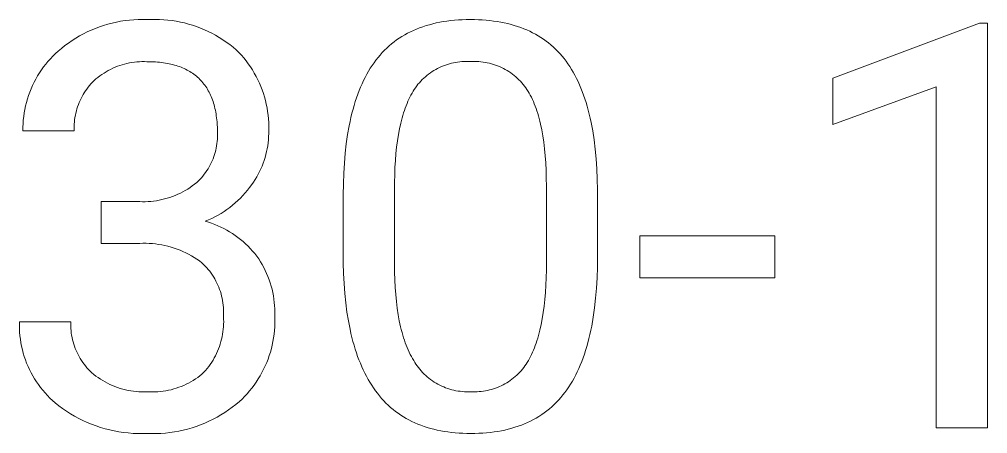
# Model space of a CAD drawing. Header units: millimetres. Extents: x 0 to 3480, y 0 to 2432.
# Drawn here: x 2680.9 to 2760.1, y 274.6 to 308.5 of the extents above; entities that cross this region are included whole.
import ezdxf

# ---------------------------------------------------------------- set-up
doc = ezdxf.new("R2010")
doc.units = ezdxf.units.MM
doc.header["$MEASUREMENT"] = 0
doc.layers.add('Domyślny', color=7, linetype='Continuous', true_color=0x000000)

msp = doc.modelspace()

# ---------------------------------------------------------------- linework, layer by layer
at = {"layer": 'Domyślny', "color": 18, "lineweight": 15, "true_color": 0x000000}
for p, q in [((2688.438, 308.151), (2688.788, 308.23)), ((2688.788, 308.23), (2689.141, 308.296)), ((2689.141, 308.296), (2689.496, 308.35)), ((2689.496, 308.35), (2689.853, 308.392)), ((2689.853, 308.392), (2690.211, 308.422)), ((2690.211, 308.422), (2690.569, 308.439)), ((2690.569, 308.439), (2690.929, 308.444)), ((2690.929, 308.444), (2691.288, 308.436)), ((2691.288, 308.436), (2691.631, 308.451)), ((2691.631, 308.451), (2691.975, 308.455)), ((2691.975, 308.455), (2692.319, 308.447)), ((2692.319, 308.447), (2692.663, 308.427)), ((2692.663, 308.427), (2693.006, 308.396)), ((2693.006, 308.396), (2693.347, 308.354)), ((2693.347, 308.354), (2693.687, 308.3)), ((2693.687, 308.3), (2694.025, 308.235)), ((2694.025, 308.235), (2694.36, 308.158)), ((2714.959, 308.159), (2715.247, 308.218)), ((2715.247, 308.218), (2715.54, 308.27)), ((2715.54, 308.27), (2715.839, 308.315)), ((2715.839, 308.315), (2716.144, 308.353)), ((2716.144, 308.353), (2716.455, 308.384)), ((2716.455, 308.384), (2716.771, 308.408)), ((2716.771, 308.408), (2717.092, 308.426)), ((2717.092, 308.426), (2717.42, 308.436)), ((2717.42, 308.436), (2717.752, 308.439)), ((2717.752, 308.439), (2718.083, 308.436)), ((2718.083, 308.436), (2718.408, 308.426)), ((2718.408, 308.426), (2718.728, 308.41)), ((2718.728, 308.41), (2719.042, 308.386)), ((2719.042, 308.386), (2719.35, 308.356)), ((2719.35, 308.356), (2719.653, 308.32)), ((2719.653, 308.32), (2719.95, 308.276)), ((2719.95, 308.276), (2720.241, 308.227)), ((2720.241, 308.227), (2720.527, 308.17)), ((2686.089, 307.27), (2686.411, 307.43)), ((2686.411, 307.43), (2686.738, 307.579)), ((2686.738, 307.579), (2687.069, 307.717)), ((2687.069, 307.717), (2687.406, 307.843)), ((2687.406, 307.843), (2687.746, 307.958)), ((2687.746, 307.958), (2688.09, 308.06)), ((2688.09, 308.06), (2688.438, 308.151)), ((2694.36, 308.158), (2694.693, 308.07)), ((2694.693, 308.07), (2695.022, 307.971)), ((2695.022, 307.971), (2695.348, 307.861)), ((2695.348, 307.861), (2695.67, 307.74)), ((2695.67, 307.74), (2695.988, 307.608)), ((2695.988, 307.608), (2696.302, 307.466)), ((2696.302, 307.466), (2696.61, 307.313)), ((2712.618, 307.319), (2712.856, 307.44)), ((2712.856, 307.44), (2713.099, 307.554)), ((2713.099, 307.554), (2713.348, 307.661)), ((2713.348, 307.661), (2713.603, 307.762)), ((2713.603, 307.762), (2713.863, 307.855)), ((2713.863, 307.855), (2714.128, 307.941)), ((2714.128, 307.941), (2714.399, 308.021)), ((2714.399, 308.021), (2714.676, 308.094)), ((2714.676, 308.094), (2714.959, 308.159)), ((2720.527, 308.17), (2720.808, 308.107)), ((2720.808, 308.107), (2721.082, 308.037)), ((2721.082, 308.037), (2721.352, 307.96)), ((2721.352, 307.96), (2721.616, 307.877)), ((2721.616, 307.877), (2721.874, 307.787)), ((2721.874, 307.787), (2722.127, 307.691)), ((2722.127, 307.691), (2722.374, 307.588)), ((2722.374, 307.588), (2722.615, 307.478)), ((2722.615, 307.478), (2722.852, 307.361)), ((2747.425, 303.641), (2759.42, 308.138)), ((2759.42, 308.138), (2760.081, 308.138)), ((2760.081, 308.138), (2760.081, 275.027)), ((2684.865, 306.52), (2685.161, 306.724)), ((2685.161, 306.724), (2685.464, 306.916)), ((2685.464, 306.916), (2685.774, 307.098)), ((2685.774, 307.098), (2686.089, 307.27)), ((2696.61, 307.313), (2696.913, 307.15)), ((2696.913, 307.15), (2697.21, 306.977)), ((2697.21, 306.977), (2697.502, 306.794)), ((2697.502, 306.794), (2697.787, 306.601)), ((2711.513, 306.612), (2711.723, 306.767)), ((2711.723, 306.767), (2711.938, 306.915)), ((2711.938, 306.915), (2712.159, 307.057)), ((2712.159, 307.057), (2712.386, 307.192)), ((2712.386, 307.192), (2712.618, 307.319)), ((2722.852, 307.361), (2723.082, 307.238)), ((2723.082, 307.238), (2723.308, 307.108)), ((2723.308, 307.108), (2723.528, 306.972)), ((2723.528, 306.972), (2723.742, 306.829)), ((2723.742, 306.829), (2723.951, 306.679)), ((2723.951, 306.679), (2724.154, 306.523)), ((2683.803, 305.654), (2684.021, 305.852)), ((2684.021, 305.852), (2684.295, 306.084)), ((2684.295, 306.084), (2684.576, 306.307)), ((2684.576, 306.307), (2684.865, 306.52)), ((2697.787, 306.601), (2698.065, 306.399)), ((2698.065, 306.399), (2698.336, 306.188)), ((2698.336, 306.188), (2698.601, 305.967)), ((2698.601, 305.967), (2698.813, 305.751)), ((2710.546, 305.732), (2710.728, 305.922)), ((2710.728, 305.922), (2710.916, 306.105)), ((2710.916, 306.105), (2711.109, 306.28)), ((2711.109, 306.28), (2711.308, 306.45)), ((2711.308, 306.45), (2711.513, 306.612)), ((2724.154, 306.523), (2724.352, 306.36)), ((2724.352, 306.36), (2724.545, 306.19)), ((2724.545, 306.19), (2724.732, 306.014)), ((2724.732, 306.014), (2724.914, 305.831)), ((2724.914, 305.831), (2725.09, 305.641)), ((2683.193, 305.017), (2683.389, 305.237)), ((2683.389, 305.237), (2683.593, 305.449)), ((2683.593, 305.449), (2683.803, 305.654)), ((2698.813, 305.751), (2699.018, 305.527)), ((2699.018, 305.527), (2699.215, 305.297)), ((2699.215, 305.297), (2699.404, 305.06)), ((2699.404, 305.06), (2699.586, 304.817)), ((2709.872, 304.905), (2710.032, 305.122)), ((2710.032, 305.122), (2710.198, 305.332)), ((2710.198, 305.332), (2710.369, 305.535)), ((2710.369, 305.535), (2710.546, 305.732)), ((2725.09, 305.641), (2725.261, 305.445)), ((2725.261, 305.445), (2725.427, 305.242)), ((2725.427, 305.242), (2725.587, 305.032)), ((2725.587, 305.032), (2725.741, 304.816)), ((2682.49, 304.076), (2682.653, 304.321)), ((2682.653, 304.321), (2682.825, 304.559)), ((2682.825, 304.559), (2683.005, 304.791)), ((2683.005, 304.791), (2683.193, 305.017)), ((2688.131, 304.271), (2687.952, 304.17)), ((2688.312, 304.366), (2688.131, 304.271)), ((2688.497, 304.455), (2688.312, 304.366)), ((2688.685, 304.537), (2688.497, 304.455)), ((2688.875, 304.613), (2688.685, 304.537)), ((2689.068, 304.682), (2688.875, 304.613)), ((2689.263, 304.745), (2689.068, 304.682)), ((2689.46, 304.801), (2689.263, 304.745)), ((2689.659, 304.85), (2689.46, 304.801)), ((2689.86, 304.892), (2689.659, 304.85)), ((2690.062, 304.928), (2689.86, 304.892)), ((2690.265, 304.956), (2690.062, 304.928)), ((2690.469, 304.978), (2690.265, 304.956)), ((2690.673, 304.992), (2690.469, 304.978)), ((2690.878, 305), (2690.673, 304.992)), ((2691.083, 305), (2690.878, 305)), ((2691.288, 304.994), (2691.083, 305)), ((2691.643, 304.988), (2691.288, 304.994)), ((2691.987, 304.971), (2691.643, 304.988)), ((2692.154, 304.959), (2691.987, 304.971)), ((2692.319, 304.943), (2692.154, 304.959)), ((2692.481, 304.925), (2692.319, 304.943)), ((2692.64, 304.904), (2692.481, 304.925)), ((2692.797, 304.88), (2692.64, 304.904)), ((2692.95, 304.853), (2692.797, 304.88)), ((2693.101, 304.823), (2692.95, 304.853)), ((2693.249, 304.791), (2693.101, 304.823)), ((2693.394, 304.756), (2693.249, 304.791)), ((2693.536, 304.717), (2693.394, 304.756)), ((2693.676, 304.677), (2693.536, 304.717)), ((2693.813, 304.633), (2693.676, 304.677)), ((2693.947, 304.586), (2693.813, 304.633)), ((2694.078, 304.537), (2693.947, 304.586)), ((2694.206, 304.485), (2694.078, 304.537)), ((2694.331, 304.43), (2694.206, 304.485)), ((2694.454, 304.372), (2694.331, 304.43)), ((2694.574, 304.311), (2694.454, 304.372)), ((2694.691, 304.247), (2694.574, 304.311)), ((2694.805, 304.181), (2694.691, 304.247)), ((2699.586, 304.817), (2699.758, 304.568)), ((2699.758, 304.568), (2699.923, 304.313)), ((2699.923, 304.313), (2700.078, 304.053)), ((2709.424, 304.21), (2709.568, 304.449)), ((2709.568, 304.449), (2709.717, 304.68)), ((2709.717, 304.68), (2709.872, 304.905)), ((2714.77, 304.272), (2714.624, 304.179)), ((2714.92, 304.359), (2714.77, 304.272)), ((2715.072, 304.441), (2714.92, 304.359)), ((2715.228, 304.518), (2715.072, 304.441)), ((2715.385, 304.59), (2715.228, 304.518)), ((2715.545, 304.656), (2715.385, 304.59)), ((2715.708, 304.717), (2715.545, 304.656)), ((2715.872, 304.772), (2715.708, 304.717)), ((2716.038, 304.821), (2715.872, 304.772)), ((2716.205, 304.865), (2716.038, 304.821)), ((2716.374, 304.903), (2716.205, 304.865)), ((2716.544, 304.936), (2716.374, 304.903)), ((2716.716, 304.962), (2716.544, 304.936)), ((2716.888, 304.983), (2716.716, 304.962)), ((2717.06, 304.997), (2716.888, 304.983)), ((2717.233, 305.006), (2717.06, 304.997)), ((2717.406, 305.009), (2717.233, 305.006)), ((2717.579, 305.006), (2717.406, 305.009)), ((2717.752, 304.997), (2717.579, 305.006)), ((2717.927, 305.006), (2717.752, 304.997)), ((2718.101, 305.009), (2717.927, 305.006)), ((2718.276, 305.006), (2718.101, 305.009)), ((2718.451, 304.998), (2718.276, 305.006)), ((2718.625, 304.983), (2718.451, 304.998)), ((2718.798, 304.962), (2718.625, 304.983)), ((2718.971, 304.936), (2718.798, 304.962)), ((2719.142, 304.903), (2718.971, 304.936)), ((2719.313, 304.865), (2719.142, 304.903)), ((2719.482, 304.821), (2719.313, 304.865)), ((2719.649, 304.771), (2719.482, 304.821)), ((2719.815, 304.716), (2719.649, 304.771)), ((2719.979, 304.655), (2719.815, 304.716)), ((2720.14, 304.589), (2719.979, 304.655)), ((2720.299, 304.517), (2720.14, 304.589)), ((2720.456, 304.439), (2720.299, 304.517)), ((2720.61, 304.357), (2720.456, 304.439)), ((2720.761, 304.269), (2720.61, 304.357)), ((2720.909, 304.176), (2720.761, 304.269)), ((2725.741, 304.816), (2725.89, 304.592)), ((2725.89, 304.592), (2726.035, 304.361)), ((2726.035, 304.361), (2726.175, 304.122)), ((2682.052, 303.311), (2682.189, 303.571)), ((2682.189, 303.571), (2682.335, 303.827)), ((2682.335, 303.827), (2682.49, 304.076)), ((2687.119, 303.576), (2686.965, 303.441)), ((2687.277, 303.706), (2687.119, 303.576)), ((2687.44, 303.831), (2687.277, 303.706)), ((2687.607, 303.95), (2687.44, 303.831)), ((2687.778, 304.063), (2687.607, 303.95)), ((2687.952, 304.17), (2687.778, 304.063)), ((2694.916, 304.112), (2694.805, 304.181)), ((2695.024, 304.04), (2694.916, 304.112)), ((2695.13, 303.965), (2695.024, 304.04)), ((2695.233, 303.887), (2695.13, 303.965)), ((2695.333, 303.807), (2695.233, 303.887)), ((2695.43, 303.723), (2695.333, 303.807)), ((2695.525, 303.637), (2695.43, 303.723)), ((2695.616, 303.548), (2695.525, 303.637)), ((2695.705, 303.456), (2695.616, 303.548)), ((2695.791, 303.362), (2695.705, 303.456)), ((2700.078, 304.053), (2700.225, 303.787)), ((2700.225, 303.787), (2700.362, 303.517)), ((2700.362, 303.517), (2700.491, 303.242)), ((2708.895, 303.181), (2709.02, 303.449)), ((2709.02, 303.449), (2709.15, 303.71)), ((2709.15, 303.71), (2709.284, 303.964)), ((2709.284, 303.964), (2709.424, 304.21)), ((2713.819, 303.525), (2713.698, 303.401)), ((2713.943, 303.646), (2713.819, 303.525)), ((2714.072, 303.761), (2713.943, 303.646)), ((2714.205, 303.873), (2714.072, 303.761)), ((2714.341, 303.98), (2714.205, 303.873)), ((2714.481, 304.082), (2714.341, 303.98)), ((2714.624, 304.179), (2714.481, 304.082)), ((2721.053, 304.078), (2720.909, 304.176)), ((2721.195, 303.976), (2721.053, 304.078)), ((2721.332, 303.868), (2721.195, 303.976)), ((2721.467, 303.756), (2721.332, 303.868)), ((2721.597, 303.64), (2721.467, 303.756)), ((2721.723, 303.519), (2721.597, 303.64)), ((2721.845, 303.394), (2721.723, 303.519)), ((2726.175, 304.122), (2726.31, 303.877)), ((2726.31, 303.877), (2726.44, 303.624)), ((2726.44, 303.624), (2726.566, 303.364)), ((2747.425, 299.84), (2747.425, 303.641)), ((2681.696, 302.505), (2681.805, 302.778)), ((2681.805, 302.778), (2681.924, 303.047)), ((2681.924, 303.047), (2682.052, 303.311)), ((2686.369, 302.755), (2686.265, 302.606)), ((2686.479, 302.9), (2686.369, 302.755)), ((2686.594, 303.041), (2686.479, 302.9)), ((2686.713, 303.179), (2686.594, 303.041)), ((2686.836, 303.312), (2686.713, 303.179)), ((2686.965, 303.441), (2686.836, 303.312)), ((2695.874, 303.264), (2695.791, 303.362)), ((2695.954, 303.164), (2695.874, 303.264)), ((2696.032, 303.06), (2695.954, 303.164)), ((2696.107, 302.954), (2696.032, 303.06)), ((2696.179, 302.845), (2696.107, 302.954)), ((2696.248, 302.734), (2696.179, 302.845)), ((2696.314, 302.619), (2696.248, 302.734)), ((2700.491, 303.242), (2700.609, 302.963)), ((2700.609, 302.963), (2700.719, 302.68)), ((2700.719, 302.68), (2700.819, 302.394)), ((2708.659, 302.623), (2708.774, 302.906)), ((2708.774, 302.906), (2708.895, 303.181)), ((2713.163, 302.721), (2713.07, 302.575)), ((2713.261, 302.864), (2713.163, 302.721)), ((2713.363, 303.004), (2713.261, 302.864)), ((2713.47, 303.14), (2713.363, 303.004)), ((2713.582, 303.273), (2713.47, 303.14)), ((2713.698, 303.401), (2713.582, 303.273)), ((2721.962, 303.265), (2721.845, 303.394)), ((2722.075, 303.132), (2721.962, 303.265)), ((2722.184, 302.995), (2722.075, 303.132)), ((2722.288, 302.855), (2722.184, 302.995)), ((2722.387, 302.711), (2722.288, 302.855)), ((2722.481, 302.564), (2722.387, 302.711)), ((2726.566, 303.364), (2726.687, 303.096)), ((2726.687, 303.096), (2726.803, 302.822)), ((2726.803, 302.822), (2726.914, 302.54)), ((2755.874, 302.934), (2747.425, 299.84)), ((2755.874, 275.027), (2755.874, 302.934)), ((2681.426, 301.666), (2681.506, 301.949)), ((2681.506, 301.949), (2681.596, 302.228)), ((2681.596, 302.228), (2681.696, 302.505)), ((2685.898, 301.979), (2685.82, 301.815)), ((2685.982, 302.14), (2685.898, 301.979)), ((2686.071, 302.299), (2685.982, 302.14)), ((2686.165, 302.454), (2686.071, 302.299)), ((2686.265, 302.606), (2686.165, 302.454)), ((2696.377, 302.502), (2696.314, 302.619)), ((2696.438, 302.381), (2696.377, 302.502)), ((2696.496, 302.258), (2696.438, 302.381)), ((2696.551, 302.132), (2696.496, 302.258)), ((2696.603, 302.004), (2696.551, 302.132)), ((2696.652, 301.872), (2696.603, 302.004)), ((2696.698, 301.738), (2696.652, 301.872)), ((2700.819, 302.394), (2700.909, 302.104)), ((2700.909, 302.104), (2700.989, 301.812)), ((2708.342, 301.73), (2708.443, 302.035)), ((2708.443, 302.035), (2708.549, 302.333)), ((2708.549, 302.333), (2708.659, 302.623)), ((2712.727, 301.93), (2712.648, 301.756)), ((2712.809, 302.099), (2712.727, 301.93)), ((2712.893, 302.263), (2712.809, 302.099)), ((2712.98, 302.422), (2712.893, 302.263)), ((2713.07, 302.575), (2712.98, 302.422)), ((2722.573, 302.409), (2722.481, 302.564)), ((2722.662, 302.248), (2722.573, 302.409)), ((2722.748, 302.082), (2722.662, 302.248)), ((2722.831, 301.91), (2722.748, 302.082)), ((2722.912, 301.733), (2722.831, 301.91)), ((2726.914, 302.54), (2727.02, 302.251)), ((2727.02, 302.251), (2727.122, 301.955)), ((2727.122, 301.955), (2727.219, 301.651)), ((2681.245, 300.803), (2681.295, 301.093)), ((2681.295, 301.093), (2681.356, 301.38)), ((2681.356, 301.38), (2681.426, 301.666)), ((2685.564, 301.134), (2685.515, 300.959)), ((2685.619, 301.308), (2685.564, 301.134)), ((2685.681, 301.479), (2685.619, 301.308)), ((2685.747, 301.648), (2685.681, 301.479)), ((2685.82, 301.815), (2685.747, 301.648)), ((2696.742, 301.6), (2696.698, 301.738)), ((2696.783, 301.46), (2696.742, 301.6)), ((2696.821, 301.317), (2696.783, 301.46)), ((2696.856, 301.171), (2696.821, 301.317)), ((2696.889, 301.023), (2696.856, 301.171)), ((2700.989, 301.812), (2701.059, 301.517)), ((2701.059, 301.517), (2701.119, 301.22)), ((2701.119, 301.22), (2701.169, 300.921)), ((2708.069, 300.772), (2708.156, 301.099)), ((2708.156, 301.099), (2708.246, 301.418)), ((2708.246, 301.418), (2708.342, 301.73)), ((2712.427, 301.202), (2712.359, 301.007)), ((2712.498, 301.392), (2712.427, 301.202)), ((2712.572, 301.576), (2712.498, 301.392)), ((2712.648, 301.756), (2712.572, 301.576)), ((2722.989, 301.55), (2722.912, 301.733)), ((2723.064, 301.362), (2722.989, 301.55)), ((2723.135, 301.168), (2723.064, 301.362)), ((2723.204, 300.968), (2723.135, 301.168)), ((2727.219, 301.651), (2727.312, 301.341)), ((2727.312, 301.341), (2727.399, 301.023)), ((2681.175, 300.219), (2681.205, 300.512)), ((2681.205, 300.512), (2681.245, 300.803)), ((2685.402, 300.426), (2685.377, 300.246)), ((2685.434, 300.605), (2685.402, 300.426)), ((2685.471, 300.783), (2685.434, 300.605)), ((2685.515, 300.959), (2685.471, 300.783)), ((2696.918, 300.871), (2696.889, 301.023)), ((2696.945, 300.717), (2696.918, 300.871)), ((2696.969, 300.559), (2696.945, 300.717)), ((2696.99, 300.399), (2696.969, 300.559)), ((2697.008, 300.236), (2696.99, 300.399)), ((2701.169, 300.921), (2701.209, 300.62)), ((2701.209, 300.62), (2701.239, 300.318)), ((2701.239, 300.318), (2701.258, 300.016)), ((2707.912, 300.097), (2707.988, 300.438)), ((2707.988, 300.438), (2708.069, 300.772)), ((2712.171, 300.392), (2712.114, 300.177)), ((2712.231, 300.603), (2712.171, 300.392)), ((2712.294, 300.808), (2712.231, 300.603)), ((2712.359, 301.007), (2712.294, 300.808)), ((2723.269, 300.763), (2723.204, 300.968)), ((2723.332, 300.552), (2723.269, 300.763)), ((2723.392, 300.335), (2723.332, 300.552)), ((2723.449, 300.113), (2723.392, 300.335)), ((2727.399, 301.023), (2727.482, 300.698)), ((2727.482, 300.698), (2727.56, 300.365)), ((2727.56, 300.365), (2727.633, 300.026)), ((2681.146, 299.632), (2681.155, 299.926)), ((2681.147, 299.338), (2681.146, 299.632)), ((2681.155, 299.926), (2681.175, 300.219)), ((2685.338, 299.702), (2685.337, 299.52)), ((2685.337, 299.52), (2685.342, 299.338)), ((2685.345, 299.883), (2685.338, 299.702)), ((2685.358, 300.065), (2685.345, 299.883)), ((2685.377, 300.246), (2685.358, 300.065)), ((2697.024, 300.071), (2697.008, 300.236)), ((2697.037, 299.902), (2697.024, 300.071)), ((2697.054, 299.556), (2697.037, 299.902)), ((2697.059, 299.199), (2697.054, 299.556)), ((2701.258, 300.016), (2701.267, 299.713)), ((2701.267, 299.713), (2701.266, 299.409)), ((2707.712, 299.029), (2707.84, 299.748)), ((2707.84, 299.748), (2707.912, 300.097)), ((2711.959, 299.501), (2711.87, 299.025)), ((2712.06, 299.957), (2711.959, 299.501)), ((2712.114, 300.177), (2712.06, 299.957)), ((2723.503, 299.885), (2723.449, 300.113)), ((2723.602, 299.413), (2723.503, 299.885)), ((2727.633, 300.026), (2727.765, 299.325)), ((2685.342, 299.338), (2681.147, 299.338)), ((2697.054, 298.651), (2697.062, 298.834)), ((2697.064, 299.016), (2697.059, 299.199)), ((2697.062, 298.834), (2697.064, 299.016)), ((2701.248, 298.859), (2701.232, 298.612)), ((2701.255, 299.106), (2701.248, 298.859)), ((2701.266, 299.409), (2701.255, 299.106)), ((2707.604, 298.281), (2707.712, 299.029)), ((2711.87, 299.025), (2711.791, 298.528)), ((2723.69, 298.917), (2723.602, 299.413)), ((2723.766, 298.399), (2723.69, 298.917)), ((2727.765, 299.325), (2727.879, 298.596)), ((2696.919, 297.748), (2696.959, 297.927)), ((2696.959, 297.927), (2696.992, 298.106)), ((2696.992, 298.106), (2697.019, 298.287)), ((2697.019, 298.287), (2697.04, 298.469)), ((2697.04, 298.469), (2697.054, 298.651)), ((2701.176, 298.119), (2701.135, 297.875)), ((2701.208, 298.365), (2701.176, 298.119)), ((2701.232, 298.612), (2701.208, 298.365)), ((2707.515, 297.504), (2707.604, 298.281)), ((2711.723, 298.011), (2711.667, 297.474)), ((2711.791, 298.528), (2711.723, 298.011)), ((2723.83, 297.858), (2723.766, 298.399)), ((2727.879, 298.596), (2727.973, 297.838)), ((2696.7, 297.051), (2696.764, 297.222)), ((2696.764, 297.222), (2696.822, 297.396)), ((2696.822, 297.396), (2696.874, 297.571)), ((2696.874, 297.571), (2696.919, 297.748)), ((2700.961, 297.153), (2700.887, 296.917)), ((2701.027, 297.392), (2700.961, 297.153)), ((2701.085, 297.632), (2701.027, 297.392)), ((2701.135, 297.875), (2701.085, 297.632)), ((2707.446, 296.697), (2707.515, 297.504)), ((2711.667, 297.474), (2711.622, 296.916)), ((2723.883, 297.294), (2723.83, 297.858)), ((2723.923, 296.708), (2723.883, 297.294)), ((2727.973, 297.838), (2728.048, 297.052)), ((2696.293, 296.234), (2696.386, 296.391)), ((2696.386, 296.391), (2696.473, 296.552)), ((2696.473, 296.552), (2696.554, 296.716)), ((2696.554, 296.716), (2696.63, 296.882)), ((2696.63, 296.882), (2696.7, 297.051)), ((2700.714, 296.453), (2700.615, 296.225)), ((2700.804, 296.683), (2700.714, 296.453)), ((2700.887, 296.917), (2700.804, 296.683)), ((2707.396, 295.862), (2707.446, 296.697)), ((2711.587, 296.339), (2711.564, 295.741)), ((2711.622, 296.916), (2711.587, 296.339)), ((2723.953, 296.098), (2723.923, 296.708)), ((2728.048, 297.052), (2728.104, 296.237)), ((2695.751, 295.499), (2695.869, 295.639)), ((2695.869, 295.639), (2695.983, 295.782)), ((2695.983, 295.782), (2696.092, 295.929)), ((2696.092, 295.929), (2696.195, 296.08)), ((2696.195, 296.08), (2696.293, 296.234)), ((2700.273, 295.566), (2700.144, 295.355)), ((2700.394, 295.782), (2700.273, 295.566)), ((2700.509, 296.002), (2700.394, 295.782)), ((2700.615, 296.225), (2700.509, 296.002)), ((2707.366, 294.997), (2707.396, 295.862)), ((2711.564, 295.741), (2711.552, 295.123)), ((2723.97, 295.466), (2723.953, 296.098)), ((2728.104, 296.237), (2728.142, 295.393)), ((2694.817, 294.698), (2695.005, 294.828)), ((2695.005, 294.828), (2695.188, 294.965)), ((2695.188, 294.965), (2695.367, 295.108)), ((2695.367, 295.108), (2695.5, 295.234)), ((2695.5, 295.234), (2695.628, 295.365)), ((2695.628, 295.365), (2695.751, 295.499)), ((2699.864, 294.946), (2699.694, 294.711)), ((2700.007, 295.148), (2699.864, 294.946)), ((2700.144, 295.355), (2700.007, 295.148)), ((2707.357, 294.103), (2707.366, 294.997)), ((2711.552, 295.123), (2711.552, 288.424)), ((2723.976, 294.81), (2723.97, 295.466)), ((2723.976, 287.949), (2723.976, 294.81)), ((2728.142, 295.393), (2728.16, 294.52)), ((2693.177, 293.892), (2693.393, 293.968)), ((2693.393, 293.968), (2693.606, 294.052)), ((2693.606, 294.052), (2693.817, 294.142)), ((2693.817, 294.142), (2694.024, 294.24)), ((2694.024, 294.24), (2694.228, 294.344)), ((2694.228, 294.344), (2694.428, 294.455)), ((2694.428, 294.455), (2694.624, 294.573)), ((2694.624, 294.573), (2694.817, 294.698)), ((2699.139, 294.044), (2698.939, 293.835)), ((2699.332, 294.26), (2699.139, 294.044)), ((2699.517, 294.482), (2699.332, 294.26)), ((2699.694, 294.711), (2699.517, 294.482)), ((2707.357, 288.517), (2707.357, 294.103)), ((2728.16, 294.52), (2728.16, 289.085)), ((2687.556, 293.543), (2690.697, 293.543)), ((2687.556, 290.124), (2687.556, 293.543)), ((2690.697, 293.543), (2690.925, 293.537)), ((2690.925, 293.537), (2691.154, 293.538)), ((2691.154, 293.538), (2691.383, 293.547)), ((2691.383, 293.547), (2691.612, 293.564)), ((2691.612, 293.564), (2691.839, 293.588)), ((2691.839, 293.588), (2692.066, 293.62)), ((2692.066, 293.62), (2692.292, 293.66)), ((2692.292, 293.66), (2692.516, 293.707)), ((2692.516, 293.707), (2692.738, 293.761)), ((2692.738, 293.761), (2692.959, 293.823)), ((2692.959, 293.823), (2693.177, 293.892)), ((2698.298, 293.25), (2698.071, 293.07)), ((2698.518, 293.438), (2698.298, 293.25)), ((2698.732, 293.633), (2698.518, 293.438)), ((2698.939, 293.835), (2698.732, 293.633)), ((2697.106, 292.432), (2696.852, 292.294)), ((2697.355, 292.579), (2697.106, 292.432)), ((2697.599, 292.735), (2697.355, 292.579)), ((2697.838, 292.899), (2697.599, 292.735)), ((2698.071, 293.07), (2697.838, 292.899)), ((2696.33, 292.044), (2696.063, 291.932)), ((2696.063, 291.932), (2696.324, 291.855)), ((2696.324, 291.855), (2696.583, 291.768)), ((2696.593, 292.164), (2696.33, 292.044)), ((2696.583, 291.768), (2696.838, 291.673)), ((2696.852, 292.294), (2696.593, 292.164)), ((2696.838, 291.673), (2697.09, 291.57)), ((2697.09, 291.57), (2697.339, 291.457)), ((2697.339, 291.457), (2697.583, 291.337)), ((2697.583, 291.337), (2697.824, 291.208)), ((2697.824, 291.208), (2698.059, 291.071)), ((2698.059, 291.071), (2698.29, 290.926)), ((2698.29, 290.926), (2698.516, 290.773)), ((2698.516, 290.773), (2698.737, 290.613)), ((2690.697, 290.124), (2687.556, 290.124)), ((2690.956, 290.134), (2690.697, 290.124)), ((2691.216, 290.134), (2690.956, 290.134)), ((2691.475, 290.126), (2691.216, 290.134)), ((2691.734, 290.109), (2691.475, 290.126)), ((2691.993, 290.083), (2691.734, 290.109)), ((2692.25, 290.048), (2691.993, 290.083)), ((2692.506, 290.005), (2692.25, 290.048)), ((2692.761, 289.953), (2692.506, 290.005)), ((2698.737, 290.613), (2698.952, 290.445)), ((2698.952, 290.445), (2699.161, 290.27)), ((2699.161, 290.27), (2699.364, 290.088)), ((2699.364, 290.088), (2699.561, 289.9)), ((2731.634, 287.321), (2731.634, 290.74)), ((2731.634, 290.74), (2742.679, 290.74)), ((2742.679, 290.74), (2742.679, 287.321)), ((2693.013, 289.893), (2692.761, 289.953)), ((2693.264, 289.824), (2693.013, 289.893)), ((2693.512, 289.747), (2693.264, 289.824)), ((2693.757, 289.661), (2693.512, 289.747)), ((2693.999, 289.568), (2693.757, 289.661)), ((2694.238, 289.466), (2693.999, 289.568)), ((2694.474, 289.356), (2694.238, 289.466)), ((2694.705, 289.238), (2694.474, 289.356)), ((2694.932, 289.113), (2694.705, 289.238)), ((2699.561, 289.9), (2699.751, 289.704)), ((2699.751, 289.704), (2699.935, 289.503)), ((2699.935, 289.503), (2700.112, 289.295)), ((2700.112, 289.295), (2700.281, 289.081)), ((2695.155, 288.98), (2694.932, 289.113)), ((2695.374, 288.839), (2695.155, 288.98)), ((2695.587, 288.692), (2695.374, 288.839)), ((2695.796, 288.537), (2695.587, 288.692)), ((2695.932, 288.406), (2695.796, 288.537)), ((2696.064, 288.271), (2695.932, 288.406)), ((2700.281, 289.081), (2700.436, 288.857)), ((2700.436, 288.857), (2700.582, 288.627)), ((2700.582, 288.627), (2700.721, 288.393)), ((2707.379, 287.661), (2707.357, 288.517)), ((2711.552, 288.424), (2711.558, 287.77)), ((2728.16, 289.085), (2728.15, 288.178)), ((2696.191, 288.132), (2696.064, 288.271)), ((2696.313, 287.988), (2696.191, 288.132)), ((2696.43, 287.841), (2696.313, 287.988)), ((2696.543, 287.689), (2696.43, 287.841)), ((2696.649, 287.534), (2696.543, 287.689)), ((2700.721, 288.393), (2700.851, 288.154)), ((2700.851, 288.154), (2700.974, 287.91)), ((2700.974, 287.91), (2701.087, 287.663)), ((2701.087, 287.663), (2701.193, 287.411)), ((2707.42, 286.833), (2707.379, 287.661)), ((2711.558, 287.77), (2711.576, 287.137)), ((2723.962, 287.315), (2723.976, 287.949)), ((2728.15, 288.178), (2728.121, 287.302)), ((2696.751, 287.375), (2696.649, 287.534)), ((2696.847, 287.213), (2696.751, 287.375)), ((2696.937, 287.047), (2696.847, 287.213)), ((2697.022, 286.879), (2696.937, 287.047)), ((2697.101, 286.707), (2697.022, 286.879)), ((2701.193, 287.411), (2701.289, 287.157)), ((2701.289, 287.157), (2701.377, 286.899)), ((2701.377, 286.899), (2701.456, 286.638)), ((2707.48, 286.031), (2707.42, 286.833)), ((2711.576, 287.137), (2711.607, 286.525)), ((2723.936, 286.702), (2723.962, 287.315)), ((2728.121, 287.302), (2728.072, 286.455)), ((2742.679, 287.321), (2731.634, 287.321)), ((2697.174, 286.534), (2697.101, 286.707)), ((2697.241, 286.357), (2697.174, 286.534)), ((2697.302, 286.179), (2697.241, 286.357)), ((2697.357, 285.998), (2697.302, 286.179)), ((2701.456, 286.638), (2701.526, 286.375)), ((2701.526, 286.375), (2701.587, 286.109)), ((2701.587, 286.109), (2701.638, 285.842)), ((2707.559, 285.257), (2707.48, 286.031)), ((2711.607, 286.525), (2711.65, 285.935)), ((2723.852, 285.543), (2723.9, 286.112)), ((2723.9, 286.112), (2723.936, 286.702)), ((2728.072, 286.455), (2728.003, 285.638)), ((2697.405, 285.816), (2697.357, 285.998)), ((2697.448, 285.633), (2697.405, 285.816)), ((2697.484, 285.447), (2697.448, 285.633)), ((2697.514, 285.261), (2697.484, 285.447)), ((2697.537, 285.074), (2697.514, 285.261)), ((2701.638, 285.842), (2701.681, 285.572)), ((2701.681, 285.572), (2701.714, 285.302)), ((2701.714, 285.302), (2701.738, 285.031)), ((2707.657, 284.51), (2707.559, 285.257)), ((2711.65, 285.935), (2711.705, 285.366)), ((2711.705, 285.366), (2711.772, 284.818)), ((2723.793, 284.996), (2723.852, 285.543)), ((2728.003, 285.638), (2727.915, 284.851)), ((2697.554, 284.886), (2697.537, 285.074)), ((2697.565, 284.698), (2697.554, 284.886)), ((2697.569, 284.51), (2697.565, 284.698)), ((2697.566, 284.321), (2697.569, 284.51)), ((2701.738, 285.031), (2701.752, 284.759)), ((2701.752, 284.759), (2701.757, 284.486)), ((2701.757, 284.486), (2701.753, 284.214)), ((2707.773, 283.79), (2707.657, 284.51)), ((2711.772, 284.818), (2711.851, 284.293)), ((2723.642, 283.966), (2723.723, 284.47)), ((2723.723, 284.47), (2723.793, 284.996)), ((2727.915, 284.851), (2727.808, 284.094)), ((2680.852, 283.427), (2680.857, 283.715)), ((2680.857, 283.715), (2685.064, 283.715)), ((2685.064, 283.715), (2685.059, 283.53)), ((2697.558, 284.133), (2697.566, 284.321)), ((2697.567, 283.926), (2697.558, 284.133)), ((2697.57, 283.72), (2697.567, 283.926)), ((2697.567, 283.513), (2697.57, 283.72)), ((2701.753, 284.214), (2701.762, 283.912)), ((2701.762, 283.912), (2701.762, 283.61)), ((2707.909, 283.097), (2707.773, 283.79)), ((2711.851, 284.293), (2711.943, 283.788)), ((2711.943, 283.788), (2712.047, 283.306)), ((2723.55, 283.484), (2723.642, 283.966)), ((2727.808, 284.094), (2727.681, 283.366)), ((2680.857, 283.139), (2680.852, 283.427)), ((2680.872, 282.851), (2680.857, 283.139)), ((2680.897, 282.564), (2680.872, 282.851)), ((2685.059, 283.53), (2685.061, 283.344)), ((2685.061, 283.344), (2685.069, 283.159)), ((2685.069, 283.159), (2685.083, 282.974)), ((2685.083, 282.974), (2685.104, 282.79)), ((2697.482, 282.691), (2697.513, 282.895)), ((2697.513, 282.895), (2697.538, 283.101)), ((2697.538, 283.101), (2697.556, 283.307)), ((2697.556, 283.307), (2697.567, 283.513)), ((2701.729, 283.006), (2701.698, 282.705)), ((2701.751, 283.308), (2701.729, 283.006)), ((2701.762, 283.61), (2701.751, 283.308)), ((2707.984, 282.761), (2707.909, 283.097)), ((2712.047, 283.306), (2712.104, 283.073)), ((2712.104, 283.073), (2712.163, 282.845)), ((2723.391, 282.801), (2723.447, 283.023)), ((2723.447, 283.023), (2723.55, 283.484)), ((2727.61, 283.014), (2727.534, 282.669)), ((2727.681, 283.366), (2727.61, 283.014)), ((2680.932, 282.278), (2680.897, 282.564)), ((2680.976, 281.993), (2680.932, 282.278)), ((2685.104, 282.79), (2685.131, 282.606)), ((2685.131, 282.606), (2685.164, 282.424)), ((2685.164, 282.424), (2685.204, 282.242)), ((2685.204, 282.242), (2685.25, 282.063)), ((2685.25, 282.063), (2685.302, 281.884)), ((2697.288, 281.888), (2697.346, 282.086)), ((2697.346, 282.086), (2697.398, 282.286)), ((2697.398, 282.286), (2697.443, 282.488)), ((2697.443, 282.488), (2697.482, 282.691)), ((2701.605, 282.108), (2701.543, 281.812)), ((2701.656, 282.406), (2701.605, 282.108)), ((2701.698, 282.705), (2701.656, 282.406)), ((2708.064, 282.431), (2707.984, 282.761)), ((2708.148, 282.108), (2708.064, 282.431)), ((2708.237, 281.792), (2708.148, 282.108)), ((2712.163, 282.845), (2712.226, 282.623)), ((2712.226, 282.623), (2712.292, 282.407)), ((2712.292, 282.407), (2712.36, 282.196)), ((2712.36, 282.196), (2712.432, 281.99)), ((2723.14, 281.965), (2723.207, 282.166)), ((2723.207, 282.166), (2723.271, 282.372)), ((2723.271, 282.372), (2723.332, 282.584)), ((2723.332, 282.584), (2723.391, 282.801)), ((2727.453, 282.331), (2727.368, 282.001)), ((2727.534, 282.669), (2727.453, 282.331)), ((2681.031, 281.71), (2680.976, 281.993)), ((2681.095, 281.429), (2681.031, 281.71)), ((2681.169, 281.151), (2681.095, 281.429)), ((2685.302, 281.884), (2685.36, 281.708)), ((2685.36, 281.708), (2685.425, 281.534)), ((2685.425, 281.534), (2685.495, 281.363)), ((2685.495, 281.363), (2685.571, 281.193)), ((2696.988, 281.118), (2697.073, 281.307)), ((2697.073, 281.307), (2697.151, 281.498)), ((2697.151, 281.498), (2697.222, 281.692)), ((2697.222, 281.692), (2697.288, 281.888)), ((2701.472, 281.519), (2701.391, 281.228)), ((2701.543, 281.812), (2701.472, 281.519)), ((2708.331, 281.483), (2708.237, 281.792)), ((2708.43, 281.18), (2708.331, 281.483)), ((2712.432, 281.99), (2712.507, 281.79)), ((2712.507, 281.79), (2712.585, 281.595)), ((2712.585, 281.595), (2712.666, 281.406)), ((2712.666, 281.406), (2712.75, 281.222)), ((2722.844, 281.213), (2722.922, 281.393)), ((2722.922, 281.393), (2722.997, 281.578)), ((2722.997, 281.578), (2723.07, 281.769)), ((2723.07, 281.769), (2723.14, 281.965)), ((2727.182, 281.362), (2727.082, 281.054)), ((2727.277, 281.678), (2727.182, 281.362)), ((2727.368, 282.001), (2727.277, 281.678)), ((2681.253, 280.875), (2681.169, 281.151)), ((2681.346, 280.602), (2681.253, 280.875)), ((2681.448, 280.333), (2681.346, 280.602)), ((2685.571, 281.193), (2685.653, 281.027)), ((2685.653, 281.027), (2685.741, 280.863)), ((2685.741, 280.863), (2685.834, 280.703)), ((2685.834, 280.703), (2685.933, 280.546)), ((2685.933, 280.546), (2686.037, 280.392)), ((2696.588, 280.396), (2696.697, 280.571)), ((2696.697, 280.571), (2696.8, 280.75)), ((2696.8, 280.75), (2696.897, 280.933)), ((2696.897, 280.933), (2696.988, 281.118)), ((2701.199, 280.655), (2701.088, 280.373)), ((2701.299, 280.94), (2701.199, 280.655)), ((2701.391, 281.228), (2701.299, 280.94)), ((2708.533, 280.884), (2708.43, 281.18)), ((2708.641, 280.595), (2708.533, 280.884)), ((2708.754, 280.313), (2708.641, 280.595)), ((2712.75, 281.222), (2712.837, 281.044)), ((2712.837, 281.044), (2712.927, 280.872)), ((2712.927, 280.872), (2713.02, 280.705)), ((2713.02, 280.705), (2713.117, 280.543)), ((2713.117, 280.543), (2713.206, 280.393)), ((2722.411, 280.393), (2722.503, 280.546)), ((2722.503, 280.546), (2722.593, 280.705)), ((2722.593, 280.705), (2722.679, 280.869)), ((2722.679, 280.869), (2722.763, 281.039)), ((2722.763, 281.039), (2722.844, 281.213)), ((2726.977, 280.754), (2726.867, 280.461)), ((2727.082, 281.054), (2726.977, 280.754)), ((2681.56, 280.067), (2681.448, 280.333)), ((2681.68, 279.805), (2681.56, 280.067)), ((2681.81, 279.548), (2681.68, 279.805)), ((2686.037, 280.392), (2686.147, 280.243)), ((2686.147, 280.243), (2686.261, 280.097)), ((2686.261, 280.097), (2686.381, 279.955)), ((2686.381, 279.955), (2686.505, 279.817)), ((2686.505, 279.817), (2686.634, 279.684)), ((2686.634, 279.684), (2686.768, 279.555)), ((2695.958, 279.578), (2696.095, 279.733)), ((2696.095, 279.733), (2696.227, 279.892)), ((2696.227, 279.892), (2696.353, 280.056)), ((2696.353, 280.056), (2696.473, 280.224)), ((2696.473, 280.224), (2696.588, 280.396)), ((2700.839, 279.823), (2700.701, 279.554)), ((2700.968, 280.096), (2700.839, 279.823)), ((2701.088, 280.373), (2700.968, 280.096)), ((2708.872, 280.037), (2708.754, 280.313)), ((2708.995, 279.768), (2708.872, 280.037)), ((2709.122, 279.506), (2708.995, 279.768)), ((2713.206, 280.393), (2713.301, 280.245)), ((2713.301, 280.245), (2713.401, 280.101)), ((2713.401, 280.101), (2713.506, 279.961)), ((2713.506, 279.961), (2713.616, 279.824)), ((2713.616, 279.824), (2713.73, 279.691)), ((2713.73, 279.691), (2713.849, 279.562)), ((2721.791, 279.58), (2721.906, 279.706)), ((2721.906, 279.706), (2722.016, 279.837)), ((2722.016, 279.837), (2722.122, 279.97)), ((2722.122, 279.97), (2722.223, 280.108)), ((2722.223, 280.108), (2722.32, 280.249)), ((2722.32, 280.249), (2722.411, 280.393)), ((2726.632, 279.897), (2726.507, 279.626)), ((2726.752, 280.175), (2726.632, 279.897)), ((2726.867, 280.461), (2726.752, 280.175)), ((2681.949, 279.295), (2681.81, 279.548)), ((2682.096, 279.047), (2681.949, 279.295)), ((2682.251, 278.805), (2682.096, 279.047)), ((2686.768, 279.555), (2686.939, 279.411)), ((2686.939, 279.411), (2687.116, 279.273)), ((2687.116, 279.273), (2687.297, 279.142)), ((2687.297, 279.142), (2687.482, 279.017)), ((2687.482, 279.017), (2687.672, 278.898)), ((2687.672, 278.898), (2687.866, 278.786)), ((2694.893, 278.809), (2695.081, 278.921)), ((2695.081, 278.921), (2695.266, 279.04)), ((2695.266, 279.04), (2695.446, 279.166)), ((2695.446, 279.166), (2695.621, 279.297)), ((2695.621, 279.297), (2695.792, 279.435)), ((2695.792, 279.435), (2695.958, 279.578)), ((2700.398, 279.031), (2700.233, 278.778)), ((2700.554, 279.29), (2700.398, 279.031)), ((2700.701, 279.554), (2700.554, 279.29)), ((2709.254, 279.251), (2709.122, 279.506)), ((2709.391, 279.002), (2709.254, 279.251)), ((2709.533, 278.76), (2709.391, 279.002)), ((2713.849, 279.562), (2713.972, 279.437)), ((2713.972, 279.437), (2714.1, 279.317)), ((2714.1, 279.317), (2714.231, 279.201)), ((2714.231, 279.201), (2714.367, 279.089)), ((2714.367, 279.089), (2714.506, 278.983)), ((2714.506, 278.983), (2714.649, 278.881)), ((2720.879, 278.812), (2721.02, 278.908)), ((2721.02, 278.908), (2721.158, 279.009)), ((2721.158, 279.009), (2721.292, 279.115)), ((2721.292, 279.115), (2721.423, 279.225)), ((2721.423, 279.225), (2721.55, 279.339)), ((2721.55, 279.339), (2721.673, 279.457)), ((2721.673, 279.457), (2721.791, 279.58)), ((2726.243, 279.106), (2726.104, 278.857)), ((2726.378, 279.362), (2726.243, 279.106)), ((2726.507, 279.626), (2726.378, 279.362)), ((2682.415, 278.568), (2682.251, 278.805)), ((2682.587, 278.337), (2682.415, 278.568)), ((2682.767, 278.111), (2682.587, 278.337)), ((2682.955, 277.893), (2682.767, 278.111)), ((2687.866, 278.786), (2688.064, 278.681)), ((2688.064, 278.681), (2688.265, 278.583)), ((2688.265, 278.583), (2688.469, 278.492)), ((2688.469, 278.492), (2688.677, 278.408)), ((2688.677, 278.408), (2688.887, 278.332)), ((2688.887, 278.332), (2689.1, 278.262)), ((2689.1, 278.262), (2689.315, 278.201)), ((2689.315, 278.201), (2689.533, 278.146)), ((2689.533, 278.146), (2689.752, 278.1)), ((2689.752, 278.1), (2689.972, 278.061)), ((2692.84, 278.068), (2693.056, 278.109)), ((2693.056, 278.109), (2693.27, 278.158)), ((2693.27, 278.158), (2693.482, 278.214)), ((2693.482, 278.214), (2693.692, 278.278)), ((2693.692, 278.278), (2693.899, 278.349)), ((2693.899, 278.349), (2694.104, 278.427)), ((2694.104, 278.427), (2694.306, 278.512)), ((2694.306, 278.512), (2694.505, 278.604)), ((2694.505, 278.604), (2694.701, 278.703)), ((2694.701, 278.703), (2694.893, 278.809)), ((2699.879, 278.288), (2699.689, 278.053)), ((2700.06, 278.53), (2699.879, 278.288)), ((2700.233, 278.778), (2700.06, 278.53)), ((2709.68, 278.525), (2709.533, 278.76)), ((2709.831, 278.297), (2709.68, 278.525)), ((2709.987, 278.075), (2709.831, 278.297)), ((2714.649, 278.881), (2714.795, 278.784)), ((2714.795, 278.784), (2714.944, 278.692)), ((2714.944, 278.692), (2715.097, 278.606)), ((2715.097, 278.606), (2715.252, 278.525)), ((2715.252, 278.525), (2715.41, 278.449)), ((2715.41, 278.449), (2715.571, 278.378)), ((2715.571, 278.378), (2715.734, 278.314)), ((2715.734, 278.314), (2715.899, 278.255)), ((2715.899, 278.255), (2716.066, 278.201)), ((2716.066, 278.201), (2716.235, 278.154)), ((2716.235, 278.154), (2716.405, 278.112)), ((2716.405, 278.112), (2716.577, 278.076)), ((2718.989, 278.061), (2719.156, 278.094)), ((2719.156, 278.094), (2719.323, 278.132)), ((2719.323, 278.132), (2719.488, 278.176)), ((2719.488, 278.176), (2719.651, 278.225)), ((2719.651, 278.225), (2719.813, 278.28)), ((2719.813, 278.28), (2719.972, 278.341)), ((2719.972, 278.341), (2720.13, 278.406)), ((2720.13, 278.406), (2720.285, 278.477)), ((2720.285, 278.477), (2720.438, 278.553)), ((2720.438, 278.553), (2720.588, 278.635)), ((2720.588, 278.635), (2720.735, 278.721)), ((2720.735, 278.721), (2720.879, 278.812)), ((2725.657, 278.156), (2725.496, 277.936)), ((2725.811, 278.382), (2725.657, 278.156)), ((2725.96, 278.616), (2725.811, 278.382)), ((2726.104, 278.857), (2725.96, 278.616)), ((2683.15, 277.68), (2682.955, 277.893)), ((2683.352, 277.475), (2683.15, 277.68)), ((2683.562, 277.277), (2683.352, 277.475)), ((2689.972, 278.061), (2690.194, 278.03)), ((2690.194, 278.03), (2690.416, 278.006)), ((2690.416, 278.006), (2690.64, 277.99)), ((2690.64, 277.99), (2690.863, 277.983)), ((2690.863, 277.983), (2691.087, 277.982)), ((2691.087, 277.982), (2691.311, 277.99)), ((2691.311, 277.99), (2691.53, 277.978)), ((2691.53, 277.978), (2691.749, 277.974)), ((2691.749, 277.974), (2691.968, 277.978)), ((2691.968, 277.978), (2692.187, 277.989)), ((2692.187, 277.989), (2692.406, 278.007)), ((2692.406, 278.007), (2692.624, 278.034)), ((2692.624, 278.034), (2692.84, 278.068)), ((2699.075, 277.387), (2698.856, 277.179)), ((2699.287, 277.602), (2699.075, 277.387)), ((2699.492, 277.824), (2699.287, 277.602)), ((2699.689, 278.053), (2699.492, 277.824)), ((2710.149, 277.859), (2709.987, 278.075)), ((2710.315, 277.65), (2710.149, 277.859)), ((2710.487, 277.447), (2710.315, 277.65)), ((2710.665, 277.252), (2710.487, 277.447)), ((2716.577, 278.076), (2716.75, 278.047)), ((2716.75, 278.047), (2716.923, 278.023)), ((2716.923, 278.023), (2717.098, 278.005)), ((2717.098, 278.005), (2717.273, 277.993)), ((2717.273, 277.993), (2717.448, 277.987)), ((2717.448, 277.987), (2717.624, 277.987)), ((2717.624, 277.987), (2717.799, 277.994)), ((2717.799, 277.994), (2717.969, 277.986)), ((2717.969, 277.986), (2718.14, 277.984)), ((2718.14, 277.984), (2718.311, 277.988)), ((2718.311, 277.988), (2718.481, 277.998)), ((2718.481, 277.998), (2718.651, 278.013)), ((2718.651, 278.013), (2718.82, 278.034)), ((2718.82, 278.034), (2718.989, 278.061)), ((2724.982, 277.317), (2724.8, 277.124)), ((2725.159, 277.516), (2724.982, 277.317)), ((2725.33, 277.722), (2725.159, 277.516)), ((2725.496, 277.936), (2725.33, 277.722)), ((2683.778, 277.086), (2683.562, 277.277)), ((2684.081, 276.846), (2683.778, 277.086)), ((2684.392, 276.617), (2684.081, 276.846)), ((2684.711, 276.399), (2684.392, 276.617)), ((2698.276, 276.714), (2697.975, 276.497)), ((2698.57, 276.941), (2698.276, 276.714)), ((2698.856, 277.179), (2698.57, 276.941)), ((2710.848, 277.064), (2710.665, 277.252)), ((2711.036, 276.882), (2710.848, 277.064)), ((2711.229, 276.708), (2711.036, 276.882)), ((2711.428, 276.54), (2711.229, 276.708)), ((2711.632, 276.379), (2711.428, 276.54)), ((2724.22, 276.589), (2724.016, 276.425)), ((2724.419, 276.76), (2724.22, 276.589)), ((2724.612, 276.939), (2724.419, 276.76)), ((2724.8, 277.124), (2724.612, 276.939)), ((2685.038, 276.192), (2684.711, 276.399)), ((2685.371, 275.996), (2685.038, 276.192)), ((2685.711, 275.812), (2685.371, 275.996)), ((2686.058, 275.64), (2685.711, 275.812)), ((2696.7, 275.734), (2696.366, 275.572)), ((2697.028, 275.908), (2696.7, 275.734)), ((2697.35, 276.094), (2697.028, 275.908)), ((2697.666, 276.29), (2697.35, 276.094)), ((2697.975, 276.497), (2697.666, 276.29)), ((2711.842, 276.226), (2711.632, 276.379)), ((2712.056, 276.079), (2711.842, 276.226)), ((2712.277, 275.939), (2712.056, 276.079)), ((2712.502, 275.805), (2712.277, 275.939)), ((2712.733, 275.679), (2712.502, 275.805)), ((2723.144, 275.837), (2722.912, 275.708)), ((2723.37, 275.974), (2723.144, 275.837)), ((2723.591, 276.117), (2723.37, 275.974)), ((2723.806, 276.267), (2723.591, 276.117)), ((2724.016, 276.425), (2723.806, 276.267)), ((2686.41, 275.48), (2686.058, 275.64)), ((2686.767, 275.332), (2686.41, 275.48)), ((2687.13, 275.197), (2686.767, 275.332)), ((2687.496, 275.075), (2687.13, 275.197)), ((2687.867, 274.965), (2687.496, 275.075)), ((2688.242, 274.869), (2687.867, 274.965)), ((2694.622, 274.936), (2694.262, 274.845)), ((2694.979, 275.039), (2694.622, 274.936)), ((2695.332, 275.154), (2694.979, 275.039)), ((2695.681, 275.281), (2695.332, 275.154)), ((2696.026, 275.421), (2695.681, 275.281)), ((2696.366, 275.572), (2696.026, 275.421)), ((2712.969, 275.559), (2712.733, 275.679)), ((2713.211, 275.447), (2712.969, 275.559)), ((2713.458, 275.341), (2713.211, 275.447)), ((2713.71, 275.242), (2713.458, 275.341)), ((2713.967, 275.15), (2713.71, 275.242)), ((2714.23, 275.065), (2713.967, 275.15)), ((2714.498, 274.986), (2714.23, 275.065)), ((2714.772, 274.915), (2714.498, 274.986)), ((2721.135, 274.998), (2720.859, 274.924)), ((2721.405, 275.078), (2721.135, 274.998)), ((2721.67, 275.166), (2721.405, 275.078)), ((2721.93, 275.26), (2721.67, 275.166)), ((2722.183, 275.362), (2721.93, 275.26)), ((2722.432, 275.47), (2722.183, 275.362)), ((2722.675, 275.585), (2722.432, 275.47)), ((2722.912, 275.708), (2722.675, 275.585)), ((2760.081, 275.027), (2755.874, 275.027)), ((2688.619, 274.785), (2688.242, 274.869)), ((2688.999, 274.714), (2688.619, 274.785)), ((2689.382, 274.657), (2688.999, 274.714)), ((2689.766, 274.613), (2689.382, 274.657)), ((2690.151, 274.583), (2689.766, 274.613)), ((2690.538, 274.565), (2690.151, 274.583)), ((2690.924, 274.562), (2690.538, 274.565)), ((2691.311, 274.571), (2690.924, 274.562)), ((2691.682, 274.561), (2691.311, 274.571)), ((2692.054, 274.563), (2691.682, 274.561)), ((2692.425, 274.579), (2692.054, 274.563)), ((2692.796, 274.606), (2692.425, 274.579)), ((2693.165, 274.647), (2692.796, 274.606)), ((2693.533, 274.7), (2693.165, 274.647)), ((2693.899, 274.766), (2693.533, 274.7)), ((2694.262, 274.845), (2693.899, 274.766)), ((2715.051, 274.85), (2714.772, 274.915)), ((2715.335, 274.792), (2715.051, 274.85)), ((2715.624, 274.741), (2715.335, 274.792)), ((2715.919, 274.697), (2715.624, 274.741)), ((2716.219, 274.66), (2715.919, 274.697)), ((2716.524, 274.629), (2716.219, 274.66)), ((2716.835, 274.605), (2716.524, 274.629)), ((2717.151, 274.588), (2716.835, 274.605)), ((2717.472, 274.578), (2717.151, 274.588)), ((2717.799, 274.575), (2717.472, 274.578)), ((2718.13, 274.578), (2717.799, 274.575)), ((2718.455, 274.589), (2718.13, 274.578)), ((2718.775, 274.606), (2718.455, 274.589)), ((2719.089, 274.631), (2718.775, 274.606)), ((2719.398, 274.662), (2719.089, 274.631)), ((2719.701, 274.701), (2719.398, 274.662)), ((2719.999, 274.746), (2719.701, 274.701)), ((2720.291, 274.799), (2719.999, 274.746)), ((2720.578, 274.858), (2720.291, 274.799)), ((2720.859, 274.924), (2720.578, 274.858))]:
    msp.add_line(p, q, dxfattribs=at)

doc.saveas('drawing.dxf')
